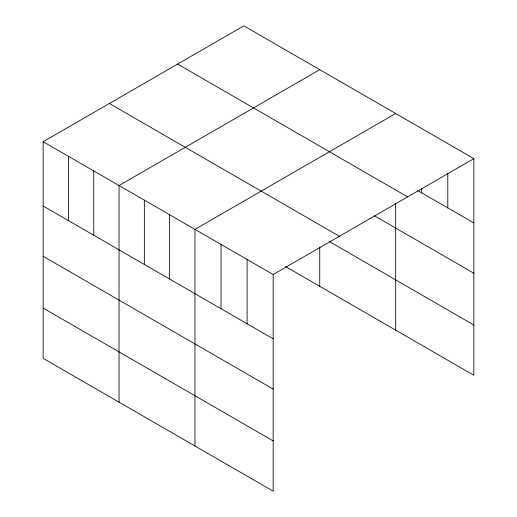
<?xml version="1.0" encoding="UTF-8"?>
<svg xmlns="http://www.w3.org/2000/svg" width="517" height="517" viewBox="0 0 517 517"><rect width="100%" height="100%" fill="white"/><g stroke="black" fill="none" stroke-linecap="round" stroke-linejoin="round"><path stroke-width="0.78" d="M43.144 141.723L273.157 274.521L273.157 491.15L43.144 358.352L43.144 141.723L243.843 25.85L473.856 158.648L473.856 375.277L285.552 266.559M319.745 69.672L119.046 185.545L119.046 402.174M395.654 113.501L194.954 229.374L194.954 445.997M273.157 274.521L473.856 158.648M417.607 190.476L473.856 222.95M177.609 64.089L407.629 196.887M374.457 215.828L473.856 273.222M109.371 103.484L339.391 236.282M329.323 241.562L473.856 325.012M43.144 206.025L273.157 338.822M43.144 256.29L273.157 389.094M43.144 308.08L273.157 440.885M447.793 173.337L447.793 207.899M421.723 188.834L421.723 192.847M395.654 203.717L395.654 330.124M319.745 247.029L319.745 286.302M247.094 259.469L247.094 323.771M221.024 244.418L221.024 308.72M169.654 214.762L169.654 279.064M144.346 200.157L144.346 264.458M93.745 170.94L93.745 235.241M68.444 156.328L68.444 220.63"/></g></svg>
